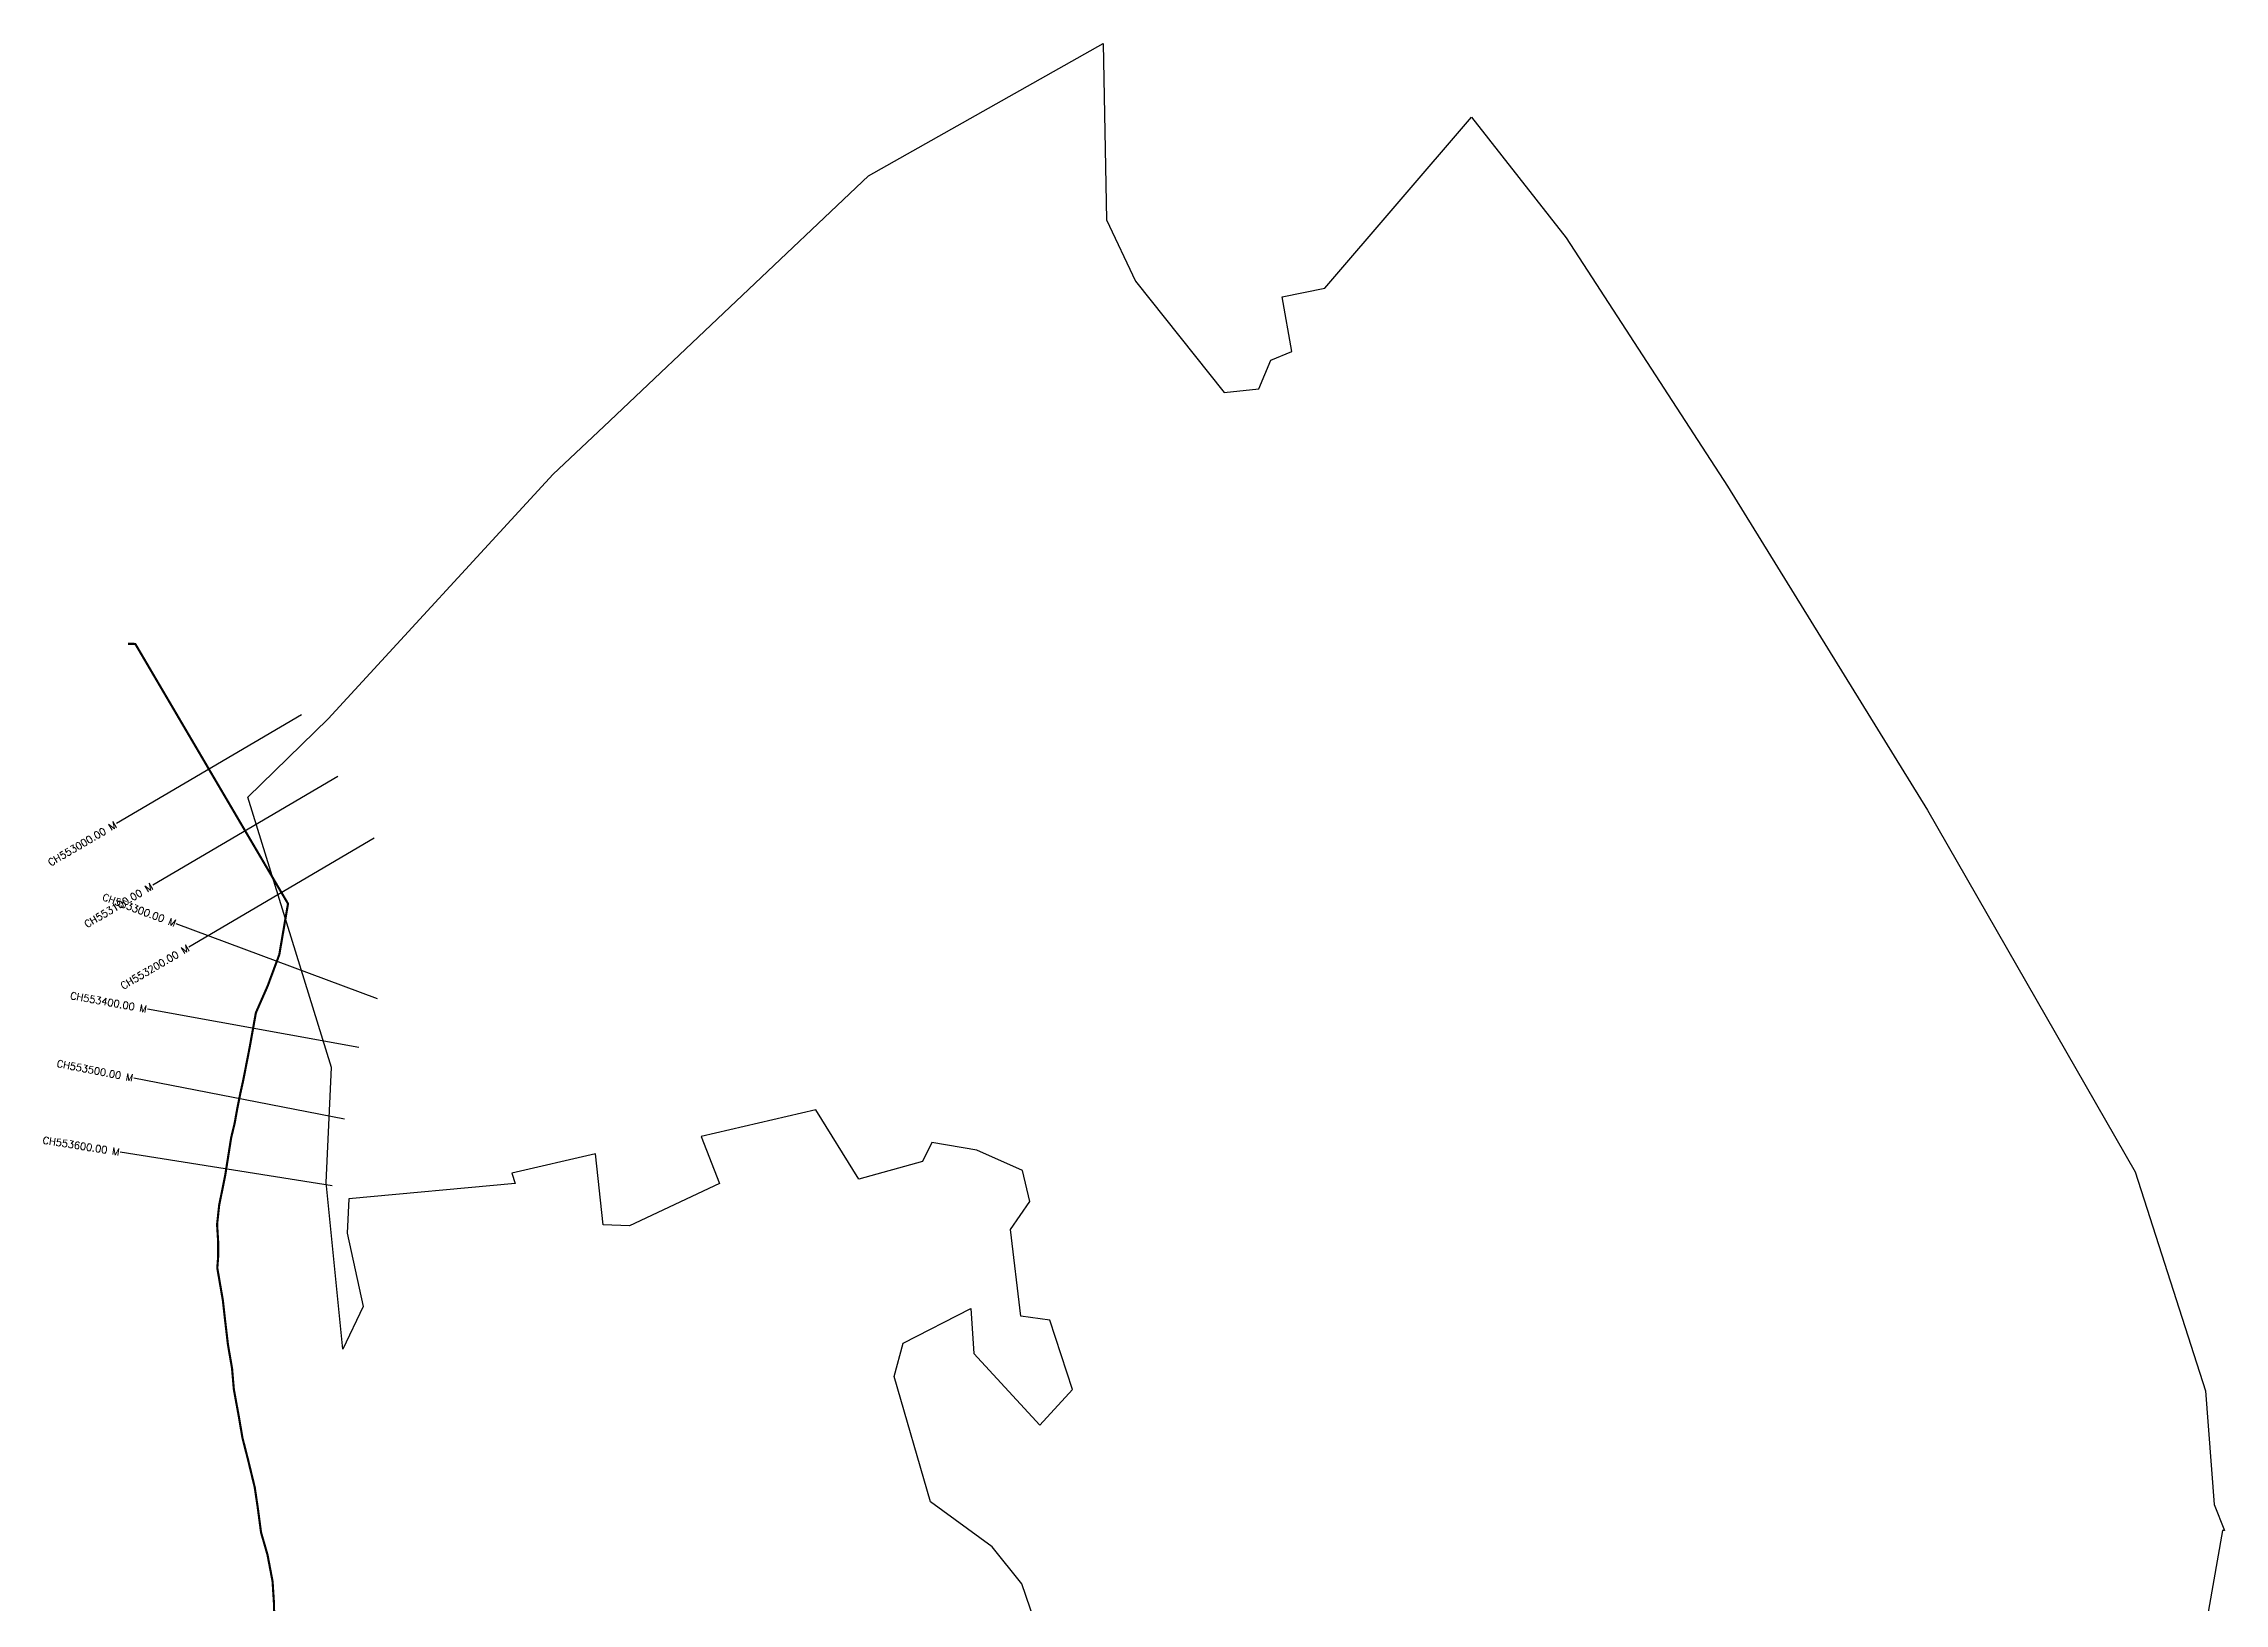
# Model space of a CAD drawing. Header units: metres. Extents: x 319310 to 323428, y 1852503 to 1859804.
# Drawn here: x 320334 to 323381, y 1857624 to 1859804 of the extents above; entities that cross this region are included whole.
import ezdxf
from ezdxf.enums import TextEntityAlignment as Align

# ---------------------------------------------------------------- set-up
doc = ezdxf.new("R2010")
doc.units = ezdxf.units.M
for name, color, linetype in [('CS', 134, 'Continuous'), ('CSMark', 6, 'Continuous'), ('NATURALLY PROTECTED', 3, 'Continuous'), ('village', 3, 'Continuous')]:
    doc.layers.add(name, color=color, linetype=linetype)
doc.styles.get("Standard").update_dxf_attribs({"font": 'simplex.shx'})

msp = doc.modelspace()

# ---------------------------------------------------------------- linework, layer by layer
at = {"color": 3, "flags": 128}
msp.add_lwpolyline([(321486.5, 1859619), (321814.1, 1859804)], dxfattribs=at)
at = {"layer": 'CS'}
for p, q in [((320694.1, 1858865.8), (320435.4, 1858713.8)), ((320744.7, 1858779.6), (320486.1, 1858627.6)), ((320795.4, 1858693.4), (320536.7, 1858541.4)), ((320800.2, 1858469.1), (320519, 1858573.9)), ((320774, 1858400.9), (320478.8, 1858454.3)), ((320754.3, 1858300.9), (320459.8, 1858358.1)), ((320737, 1858207.8), (320440.7, 1858254.6))]:
    msp.add_line(p, q, dxfattribs=at)
at = {"layer": 'NATURALLY PROTECTED', "color": 2, "const_width": 3, "flags": 128}
msp.add_lwpolyline([(320451.6, 1858965.1), (320461.8, 1858965), (320675.2, 1858601.9), (320663, 1858530.7), (320646.7, 1858486.8), (320630.3, 1858449.5), (320621.5, 1858400.5), (320612.5, 1858354.5), (320608.2, 1858335.2), (320603.8, 1858312.8), (320600.6, 1858294.9), (320595.8, 1858275.1), (320587.4, 1858222.1), (320579, 1858180.5), (320576.1, 1858153.6), (320577.7, 1858127.8), (320577.5, 1858107.4), (320576.4, 1858092.7), (320578.8, 1858078.7), (320584.2, 1858047.4), (320586.9, 1858022.9), (320591.3, 1857985.4), (320597, 1857952.5), (320599.5, 1857923.2), (320606.3, 1857886.1), (320611.6, 1857855.1), (320619.3, 1857825), (320628.7, 1857786.2), (320632.9, 1857758), (320637.5, 1857723.3), (320646.5, 1857692.1), (320653.6, 1857654.9), (320655.6, 1857623.9), (320656.2, 1857586.7)], dxfattribs=at)
at = {"layer": 'village', "color": 3}
for points in [[(321814.1, 1859804, 0), (321818.7, 1859557.8, 0), (321859.2, 1859472.2, 0), (321983.1, 1859316.4, 0), (322031.9, 1859321.3, 0), (322048.7, 1859361.8, 0), (322078, 1859373.6, 0), (322064.3, 1859450.2, 0), (322124.2, 1859462.2, 0), (322328.9, 1859701.4, 0), (322461.2, 1859532.7, 0), (322686.6, 1859185.4, 0), (322966, 1858732.7, 0), (323256.4, 1858227.2, 0), (323354.5, 1857921, 0), (323366.5, 1857762.3, 0), (323380.9, 1857725.7, 0), (323378.3, 1857725.7, 0), (323284.6, 1857193, 0), (323076, 1856948.2, 0), (322864.2, 1856561.2, 0), (323043.3, 1855513.1, 0)], [(321718.5, 1857599.7, 0), (321700.5, 1857651.5, 0), (321659.2, 1857703.2, 0), (321573, 1857766.1, 0), (321522, 1857941, 0), (321535, 1857987.5, 0), (321629.4, 1858036.1, 0), (321633.3, 1857973.5, 0), (321725.8, 1857873.3, 0), (321771.2, 1857923, 0), (321739.5, 1858020, 0), (321699.4, 1858025.3, 0), (321684.8, 1858146.8, 0), (321711.8, 1858185.9, 0), (321701.4, 1858229.2, 0), (321637.9, 1858257.6, 0), (321575, 1858268.4, 0), (321561.7, 1858241.8, 0), (321473, 1858216.8, 0), (321412.6, 1858313.7, 0), (321252.4, 1858276.4, 0), (321278, 1858210.7, 0), (321152.4, 1858151.5, 0), (321115.6, 1858153.1, 0), (321104.8, 1858252.2, 0), (320988, 1858225.3, 0), (320992.4, 1858210.9, 0), (320760.3, 1858189.4, 0), (320757.9, 1858141.3, 0), (320780, 1858039.1, 0), (320751.7, 1857979.1, 0), (320728.6, 1858212.4, 0), (320735.9, 1858372.8, 0), (320618.9, 1858750.7, 0), (320731.3, 1858860.4, 0), (321045.7, 1859202.1, 0), (321116.5, 1859269, 0), (321486.5, 1859619, 0)]]:
    msp.add_polyline3d(points, dxfattribs=at)

# ---------------------------------------------------------------- texts
at = {"layer": 'CSMark'}
for s, rotation, p in [('CH553000.00 M', 30.439, (320434.5, 1858713.3)), ('CH553100.00 M', 30.439, (320485.2, 1858627.1)), ('CH553300.00 M', 339.5658, (320518.1, 1858574.2)), ('CH553200.00 M', 30.439, (320535.9, 1858540.9)), ('CH553400.00 M', 349.7357, (320477.8, 1858454.5)), ('CH553500.00 M', 349.0195, (320458.8, 1858358.3)), ('CH553600.00 M', 351.0182, (320439.7, 1858254.8))]:
    msp.add_text(s, height=10, rotation=rotation, dxfattribs=at).set_placement(p, align=Align.MIDDLE_RIGHT)

doc.saveas('drawing.dxf')
